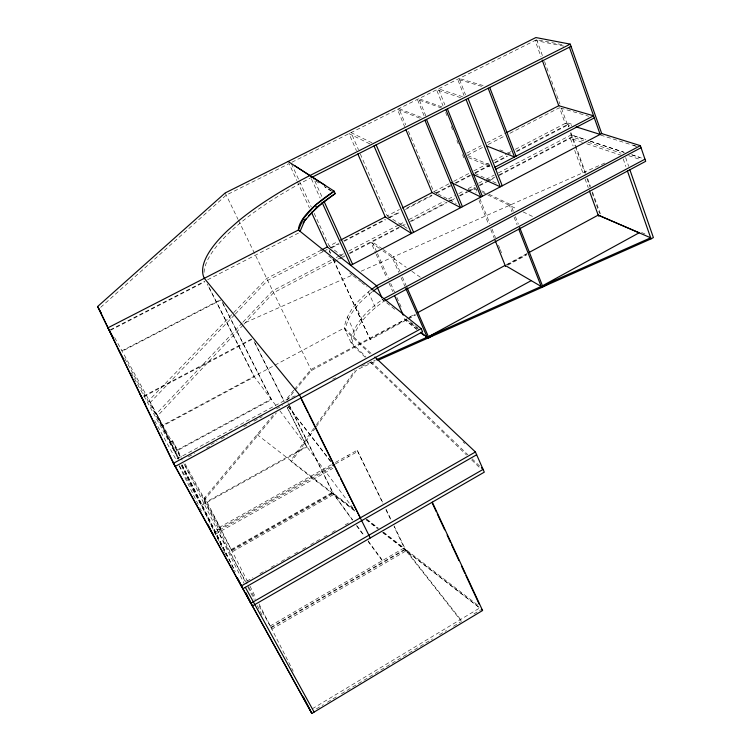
<?xml version="1.0" encoding="UTF-8"?>
<svg xmlns="http://www.w3.org/2000/svg" width="751" height="751" viewBox="0 0 751 751"><rect width="100%" height="100%" fill="white"/><g stroke="black" fill="none" stroke-linecap="round" stroke-linejoin="round"><path stroke-width="0.56" stroke-dasharray="3.75 2.82" d="M365.268 357.298L351.759 344.268C354.416 325.634 368.929 311.825 383.63 301.47L382.663 299.33C367.971 309.665 353.43 323.428 350.726 342.043L365.897 356.65M370.112 290.477C358.096 300.081 346.577 312.219 344.183 328.037L351.759 344.268M354.904 511.046L291.369 461.762L315.636 427.61M316.312 426.662L356.744 369.745L376.824 360.818M313.749 428.427L290.806 460.663L291.369 461.762M316.453 424.634L354.913 370.6M204.094 500.326L276.396 412.9M286.844 400.255L294.298 391.252M295.04 390.351L311.43 370.534L406.704 319.053M273.167 415.125L203.493 499.237L245.286 581.903M293.791 390.229L285.587 400.133L295.218 395.843M294.533 389.328L310.933 369.53L405.136 319.419L416.542 328.675M243.146 325.052L157.644 415.791L178.898 458.467M243.944 324.197L273.627 292.693L333.913 261.188L334.42 261.601L341.527 257.884M242.226 322.958L156.48 413.67L178.353 457.603M243.033 322.113L272.679 290.75L333.012 259.245L370.224 339.546L416.054 314.772M234.481 314.913L150.294 402.414L178.334 458.861M235.288 314.068L267.666 280.423L323.137 251.585M100.662 307.356L226.239 195.1L289.079 163.634L296.833 180.512M372.017 291.97C359.56 301.62 347.685 314.087 345.225 330.271L369.821 353.571M312.341 708.756L479.739 607.963M316.396 708.86L323.409 704.645M327.408 702.232L337.415 696.205M341.414 693.793L432.463 638.923M439.466 634.698L446.479 630.483M453.482 626.259L460.485 622.044M473.937 613.933L480.64 609.896M270.895 627.367L405.258 549.047L478.856 605.963M271.186 627.78L405.193 549.657L461.48 621.434M382.681 532.59L479.748 607.888L406.113 550.83L271.871 629.141L258.372 604.508M270.191 625.977L404.019 548.014L404.902 549.826M246.76 581.208L252.852 577.716M259.959 573.651L266.051 570.169M271.12 567.268L277.213 563.785M281.278 561.457L290.412 556.228M294.476 553.909L298.532 551.581M302.597 549.263L306.661 546.944M310.717 544.616L319.86 539.387M323.916 537.068L327.98 534.74M332.036 532.421L336.101 530.093M345.235 524.874L349.299 522.546M354.247 510.164L333.876 494.374L232.444 551.713L183.798 463.17M231.252 549.46L331.998 492.562L332.58 493.736M231.533 550.051L332.777 492.863L354.059 509.338M231.89 550.624L333.162 493.407L288.872 404.789M331.36 464.719L216.72 528.873L248.806 587.132M335.462 462.428L357.185 450.262L382.926 502.804M217.33 530.084L334.345 464.569M335.368 464.005L358.058 451.295M218.954 529.718L220.728 528.713L184.774 463.226M213.622 533.379L332.233 466.953M215.396 534.177L332.909 468.324M224.737 552.605L201.343 505.47L307.028 446.929L287.192 407.324M188.341 456.815L194.5 453.463M210.909 444.545L217.058 441.194M221.16 438.959L227.318 435.618M243.728 426.69L249.876 423.339M253.979 421.114L262.193 416.645M276.546 408.835L282.705 405.493M206.563 447.981L209.651 446.301M178.391 459.246L174.795 451.989L271.486 399.607L221.123 299.893L122.028 351.318M177.011 458.936L283.944 400.846M170.58 441.757L172.439 440.753L181.413 457.096M409.436 317.1L414.58 314.322M506.315 264.756L526.967 253.594M407.737 318.49L414.928 314.603M507.46 264.596L526.995 254.045M507.751 265.206L526.329 255.162M222.897 303.639L271.13 399.119L174.523 451.445L162.056 426.343L254.401 376.852L208.018 285.38M143.685 396.021L251.51 339.001M143.929 396.575L252.937 338.917M513.28 211.172L510.746 204.685L509.46 205.37L511.994 211.857M400.03 271.655L393.486 256.729L392.182 257.415L398.734 272.341M336.138 257.612L339.255 255.988M340.297 255.443L343.414 253.81M348.614 251.097L398.528 225.037M399.57 224.493L404.761 221.78M408.929 219.602L444.282 201.146M448.441 198.977L454.674 195.72M458.833 193.542L464.034 190.829M468.192 188.661L474.435 185.403M478.594 183.225L484.836 179.968M485.869 179.423L494.196 175.086M498.354 172.908L571.145 134.908L586.278 139.893M338.063 259.02L344.296 255.762M349.497 253.04L399.363 226.98M400.405 226.436L405.606 223.723M409.755 221.554L447.164 202M448.197 201.465L454.439 198.208M459.631 195.485L466.906 191.683M467.939 191.148L475.214 187.346M479.373 185.168L485.606 181.911M486.648 181.366L494.956 177.029M499.115 174.852L571.84 136.851L583.649 140.756M342.54 257.349L344.578 256.288M349.656 253.631L399.034 227.825M403.156 225.666L405.221 224.587M411.407 221.357L446.451 203.042M450.572 200.883L455.726 198.189M459.856 196.03L469.131 191.186M470.164 190.641L475.505 187.853L476.801 191.101M479.626 185.694L488.901 180.85M489.934 180.306L495.087 177.611M499.208 175.462L572.6 137.095M331.876 247.708L339.114 243.944M344.277 241.259L385.629 219.761M389.778 217.593L400.189 212.186M405.39 209.482L433.477 194.875M436.528 193.289L452.778 184.84M455.866 183.235L470.295 175.734M475.449 173.059L489.868 165.558M495.022 162.883L507.385 156.452M516.66 151.627L568.169 124.844L568.911 126.91L568.169 124.854M121.803 350.858L219.771 300.024M321.203 250.158L266.718 278.461L149.111 400.264L161.775 425.779L344.183 328.037L371.454 353.787M314.19 213.322L329.182 246.009L337.49 241.7M360.32 153.964L387.216 215.875L399.438 209.52M408.431 131.294L433.759 191.702L450.309 183.103M453.726 181.329L468.877 173.462M473.787 170.909L489.361 162.817M493.52 160.667L507.028 153.645M508.061 153.11L511.178 151.486M515.336 149.336L566.705 122.657L572.234 124.384M324.16 251.05L327.248 249.454M330.337 247.849L338.598 243.549M343.761 240.864L385.056 219.395M388.173 217.781L399.607 211.838M406.882 208.055L431.825 195.091M435.909 192.969L450.112 185.581M455.228 182.925L470.67 174.899M474.829 172.739L490.431 164.629M494.599 162.46L507.075 155.973M516.444 151.111L567.409 124.61L569.662 125.323M467.479 155.175L482.987 147.177M488.159 144.511L504.7 135.978M509.873 133.312L559.495 107.712L565.203 123.436L571.755 125.492M110.313 329.783L204.535 281.343M207.633 279.748L298.551 233.007M110.547 330.262L204.873 281.756M466.69 153.176L481.222 145.694M486.826 142.803L504.55 133.669M291.942 162.197L536.665 39.69L564.161 45.051M332.674 379.189L335.885 377.762M361.541 366.357L375.284 360.245M245.539 322.508L351.506 275.467M361.147 271.195L606.864 162.132M563.691 46.093L535.106 40.47L541.02 56.785M560.622 108.041L588.709 116.264M483.165 85.548L459.133 78.508L465.536 94.851M481.626 86.327L457.641 79.249L464.052 95.593M600.631 135.077L638.228 146.924M633.609 145.45L636.754 146.445M462.55 96.654L438.462 88.853L444.892 104.933M460.598 97.639L436.584 89.791L443.071 105.994M572.741 135.433L585.911 139.752M590.295 141.197L624.316 152.369M631.995 154.884L639.674 157.41M590.521 141.272L623.921 152.265M631.629 154.79L642.743 158.452M588.061 142.221L621.199 153.204M628.747 155.701L640.396 159.559M582.372 142.314L570.319 138.287L573.107 145.966M586.756 143.779L621.8 155.504M441.907 106.895L418.823 98.681L425.864 115.964M441.522 108.031L417.396 99.395L424.446 116.677M421.198 117.334L398.931 108.642L405.718 124.826M419.649 118.123L397.439 109.383L404.629 126.675M499.856 149.825L503.095 151.101M507.413 152.8L510.652 154.068M467.751 155.588L489.708 164.957M468.549 157.597L490.525 167.032M641.57 232.491L646.94 234.81M474.867 173.425L498.026 183.901M481.72 190.82L484.827 192.312M488.976 194.284L510.746 204.685M476.35 189.487L474.285 188.492L476.021 192.819M482.555 192.463L486.695 194.443M487.728 194.941L516.819 208.9M523.128 211.923L533.642 216.973M468.033 189.308L471.093 190.801M371.97 142.803L351.046 132.617L358.462 149.693M369.83 143.882L348.999 133.64L356.434 150.716M433.759 191.702L436.829 193.307M437.861 193.842L456.298 203.483M387.216 215.875L407.727 228.689M315.767 180.963L319.654 183.488M382.4 248.956L372.233 241.831L376.974 252.514M383.32 249.604L393.486 256.729M379.283 248.328L370.985 242.489L375.725 253.171M382.963 250.928L406.244 267.318M411.867 271.28L420.297 277.213M367.014 519.363L378.119 527.962M383.667 532.252L404.019 548.014M257.086 434.538L331.998 492.562M366.291 519.504L378.335 528.835M382.963 532.421L405.193 549.657L394.078 526.639M366.009 519.664L377.124 528.282M329.182 246.009L344.502 258.006M320.536 249.398L323.268 251.604M328.741 256.016L331.473 258.222M332.383 258.964L336.026 261.902M349.694 272.932L352.426 275.148M353.336 275.88L360.63 281.766M361.541 282.498L367.004 286.91M381.583 298.682L396.162 310.454M409.896 321.635L418.025 328.112M419.124 329.745L406.798 319.776L406.347 318.762M417.002 329.698L405.587 320.433L404.188 317.288M463.095 441.917L464.785 443.522M370.956 361.513L467.92 454.796M472.135 458.852L479.72 466.155M370.337 362.189L466.578 455.05M471.637 459.931L480.086 468.08M347.741 455.547L348.595 456.599M405.258 549.047L460.57 619.509M287.83 402.705L288.487 403.55M288.206 406.338L330.731 461.227M288.121 406.666L330.693 461.677M275.701 405.221L254.026 376.345L207.154 283.944M279.916 410.825L353.862 509.291M352.82 520.114L332.777 492.863L352.294 519.955M356.969 525.756L364.573 536.092M368.037 540.786L382.55 560.518M356.453 525.606L364.066 535.961M368.215 541.612L383.451 562.33M154.631 420.71L176.663 460.729M179.47 465.817L201.343 505.47M114.706 337.65L181.132 458.542M124.76 358.527L162.056 426.343M131.265 372.928L174.795 451.989M248.91 587.432L255.556 599.401M205.445 498.692L204.845 497.603L247.417 581.255M250.017 586.221L255.894 597.899M259.011 603.879L293.209 671.187M247.924 587.141L254.195 599.42M257.349 605.672L262.212 615.388M316.171 480.311L316.753 481.447M172.439 440.753L182.183 460.166M184.239 464.249L244.131 583.424M255.002 343.047L284.573 402.085M254.129 341.592L284.047 401.334M287.201 407.624L306.605 446.366L201.024 504.832L180.963 464.428M289.013 404.592L333.876 494.374M182.024 464.738L235.082 571.258M181.995 464.925L235.11 571.614M181.442 465.141L222.981 548.774M225.065 552.952L226.624 556.087M179.076 465.789L199.4 506.953M199.7 507.732L201.465 511.159M225.187 192.941L238.02 219.367M238.536 220.418L311.43 370.534M385.967 509.103L391.553 520.668M394.087 525.925L406.113 550.83M357.185 450.262L382.963 503.621M385.995 509.901L391.553 521.41M347.234 316.884L354.669 332.909M355.11 304.493L362.386 320.339M329.248 250.336L330.656 253.406M333.482 259.555L370.224 339.546M297.321 181.564L309.44 207.933M329.22 250.984L330.168 253.049M291.444 163.746L311.28 206.994M314.838 181.066L322.104 197.081M311.412 178.869L320.142 198.086M368.262 291.81L375.378 307.535M377.443 253.585L388.342 278.161M390.717 283.502L394.5 292.055M396.875 297.396L402.085 309.149M376.204 254.242L386.634 277.748M389.009 283.089L392.801 291.641M401.072 277.663L404.817 286.197M402.367 276.988L406.103 285.511M445.662 112.472L446.958 115.71M451.285 126.506L452.581 129.745M456.908 140.54L458.204 143.779M462.532 154.584L463.827 157.823M479.842 198.686L489.821 223.591M491.999 229.008L495.463 237.673M498.504 245.258L499.809 248.506M500.241 249.585L501.546 252.843M479.063 200.404L488.619 224.23M490.797 229.646L494.271 238.311M515.393 216.579L518.35 224.145M514.116 217.264L517.073 224.831M585.696 173.274L570.779 132.063L571.887 135.161M587.676 178.757L590.455 186.426M592.436 191.909L600.368 213.828M536.665 39.69L542.588 56.062M544.569 61.526L548.915 73.532M549.31 74.621L553.656 86.628M554.05 87.726L556.425 94.269M556.82 95.368L559.983 104.098M561.56 108.463L568.16 126.666M570.394 132.843L575.013 145.61M575.416 146.698L584.926 172.983M586.916 178.456L590.089 187.224M592.07 192.697L599.598 213.5M574.703 150.36L583.461 174.504M585.057 178.898L588.24 187.675M625.649 157.588L628.69 166.356M623.217 158.883L625.893 166.553M204.065 272.416A171.144 52.758 -23.7 0 1 309.891 178.334M331.332 191.054L324.526 186.642L331.332 191.054"/><path stroke-width="1.13" d="M300.043 231.421L304.615 220.822L306.446 218.41M303.085 223.169A101.638 31.476 -23.2 0 1 304.615 220.822L316.518 207.558L335.218 193.58L334.148 191.186L315.42 205.154L303.488 218.381L298.429 229.994L107.909 327.83L113.223 337.499M308.501 215.95L321.006 204.019A101.638 31.476 -23.2 0 1 335.218 193.58M432.294 502.166L482.574 610.507L311.834 713.45L173.443 463.32L97.611 306.539L225.187 192.941L535.885 37.55L570.244 44.14L601.72 133.584L640.359 145.656L645.691 161.315L384.643 300.935M371.041 289.802L376.589 285.784L640.359 145.656M372.937 291.304L377.575 287.933L640.941 147.769M245.999 593.187L252.383 605.991L484.301 472.154L475.43 451.98L241.306 585.977L237.232 577.763M476.66 454.768L242.836 588.746L238.039 579.087M519.626 227.393L542.87 286.844L651.033 238.874L653.389 237.579L629.826 169.642M377.875 360.349L541.631 287.53L548.014 284.028M428.539 336.692L531.229 280.63M432.914 335.34L428.812 337.584L407.042 287.642M425.779 336.833L427.741 338.429L430.239 337.058L429.779 336.016L541.208 286.46L505.132 265.394L417.669 312.651M173.443 463.32L421.198 328.638L422.578 331.782L175.18 466.465L98.916 308.914M529.023 252.486L598.19 215.115L639.129 232.801L542.457 285.784L650.657 237.795L598.19 215.115M383.695 298.776L644.959 159.174M601.72 133.584L350.708 265.356L327.37 246.957L311.374 212.148M494.947 167.182L593.59 115.814L558.772 105.722L506.634 132.589M495.763 169.285L594.332 117.907M322.226 249.623L327.37 246.957M340.607 240.085L385.235 216.898L411.52 233.439L373.998 145.929M402.498 207.933L432.05 192.585L460.645 207.642L424.935 120.198M310.923 177.799L571.032 46.393M570.244 44.14L309.891 175.537A169.519 51.885 -23.7 0 0 238.386 221.047L227.741 230.416A169.519 51.885 -23.7 0 0 204.31 278.33L299.489 394.801L370.234 537.979M376.345 359.776L427.075 337.218L427.535 338.26M576.12 126.863L600.143 134.41L569.408 47.21M486.526 145.901L514.529 156.987L488.169 88.252M473.036 174.373L500.326 186.811L466.052 99.423M451.342 182.568L480.884 197.025L445.906 109.608M288.093 161.484L334.167 191.176A96.1 29.505 -23.3 0 0 298.429 229.994L421.198 328.638M294.448 165.577L325.314 185.497M420.935 332.233L427.075 337.218M420.513 332.552L424.024 335.406M374.862 357.007L475.43 451.98M481.41 467.779L483.09 469.403L250.872 603.26L245.53 592.53M481.598 609.314L482.574 610.507M332.862 463.977L334.279 465.808L309.027 414.721M333.538 465.348L334.955 467.178M360.302 517.88L340.569 478.537M172.908 462.212L311.102 711.986M140.061 394.303L145.572 404.301M245.324 587.32L314.115 712.079M97.611 306.539L101.169 313.017M118.311 349.337L123.69 359.109M303.46 697.012L311.834 713.45M300.785 398.039L307.994 412.637M335.462 468.211L339.546 476.472M207.952 524.517L213.359 535.322M249.952 601.354L250.459 602.415M303.488 218.381L304.615 220.822M432.341 503.254L436.293 511.75M437.279 513.872L444.676 529.812M447.145 535.125L450.6 542.569M451.586 544.691L458.992 560.631M461.452 565.944L464.907 573.379M465.892 575.51L479.222 604.198M315.42 205.154L316.518 207.558M312.904 176.795L313.871 178.935M324.047 201.352L352.623 264.352M322.085 202.357L350.708 265.356L376.589 285.784L381.743 297.265M394.697 295.913L403.24 315.148M405.756 288.328L427.741 338.429M357.833 153.917L385.235 216.898M376.148 144.849L413.594 232.35M405.981 129.914L432.05 192.585M426.502 119.409L462.438 206.703M495.144 240.48L505.536 266.398M447.399 108.848L482.33 196.264M468.033 98.428L502.231 185.816M518.772 229.158L541.631 287.53M489.727 87.463L516.05 156.199M542.203 60.042L558.772 105.722M589.432 190.97L598.556 216.119M627.414 170.937L651.033 238.874"/></g></svg>
